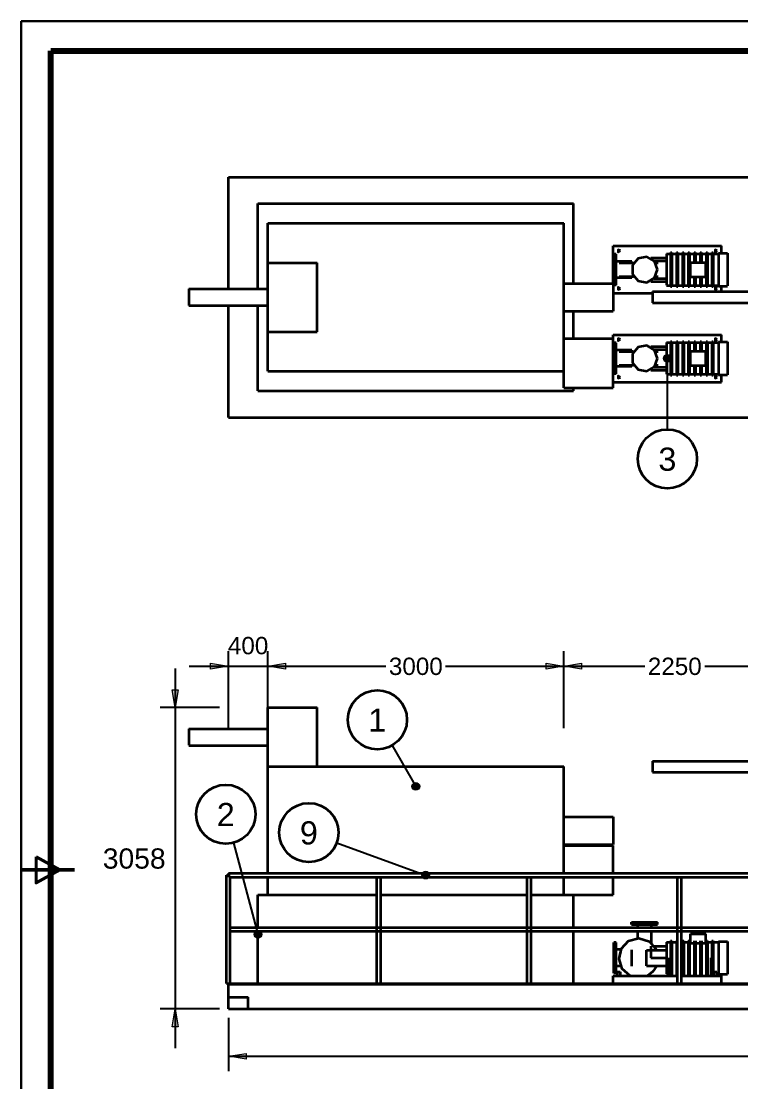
# Model space of a CAD drawing. Header units: millimetres. Extents: x 5 to 415, y 5 to 292.
# Drawn here: x 5 to 126.6, y 112.7 to 292 of the extents above; entities that cross this region are included whole.
import ezdxf
from ezdxf.enums import TextEntityAlignment as Align

# ---------------------------------------------------------------- set-up
doc = ezdxf.new("R2010")
doc.units = ezdxf.units.MM
for name, color, linetype in [('PFD-BINGKAI', 7, 'Continuous'), ('PFD-INSTRUMEN', 7, 'Continuous'), ('PFD-PERALATAN', 7, 'Continuous'), ('PFD-TEKS', 7, 'Continuous')]:
    doc.layers.add(name, color=color, linetype=linetype)
doc.styles.add('PFD', font='arial.ttf')

msp = doc.modelspace()

# ---------------------------------------------------------------- hatches: boundary and pattern name
at = {"layer": 'PFD-INSTRUMEN'}
h = msp.add_hatch(color=7, dxfattribs=at)
edge = h.paths.add_edge_path()
edge.add_arc((114.17, 235), 0.65, 0, 360)
for points in [[(40, 182.97), (37, 182.47), (37, 183.47)], [(46.67, 182.97), (49.67, 183.47), (49.67, 182.47)], [(46.67, 182.97), (49.67, 183.47), (49.67, 182.47)], [(96.67, 182.97), (93.67, 182.47), (93.67, 183.47)], [(96.67, 182.97), (99.67, 183.47), (99.67, 182.47)], [(31, 175.97), (30.5, 178.97), (31.5, 178.97)], [(31, 125), (31.5, 122), (30.5, 122)], [(40, 117), (43, 117.5), (43, 116.5)]]:
    msp.add_hatch(color=7, dxfattribs=at).paths.add_polyline_path(points)
h = msp.add_hatch(color=7, dxfattribs=at)
edge = h.paths.add_edge_path()
edge.add_arc((71.67, 162.63), 0.65, 0, 360)
h = msp.add_hatch(color=7, dxfattribs=at)
edge = h.paths.add_edge_path()
edge.add_arc((73.33, 147.63), 0.65, 0, 360)
h = msp.add_hatch(color=7, dxfattribs=at)
edge = h.paths.add_edge_path()
edge.add_arc((45, 137.63), 0.65, 0, 360)

# ---------------------------------------------------------------- linework, layer by layer
at = {"layer": 'PFD-BINGKAI', "linetype": 'Continuous', "lineweight": 30, "ltscale": 0.35}
msp.add_lwpolyline([(5, 292), (415, 292), (415, 5), (5, 5)], close=True, dxfattribs=at)
at = {"layer": 'PFD-BINGKAI', "linetype": 'Continuous', "lineweight": 80, "ltscale": 0.35}
msp.add_lwpolyline([(10, 287), (410, 287), (410, 10), (10, 10)], close=True, dxfattribs=at)
at = {"layer": 'PFD-BINGKAI', "linetype": 'Continuous', "lineweight": 40, "ltscale": 0.35}
msp.add_lwpolyline([(7.5, 150.7), (7.5, 146.3), (11.5, 148.5)], close=True, dxfattribs=at)
at = {"layer": 'PFD-BINGKAI', "linetype": 'Continuous', "lineweight": 50, "ltscale": 0.35}
msp.add_lwpolyline([(5, 148.5), (14, 148.5)], dxfattribs=at)
at = {"layer": 'PFD-INSTRUMEN', "linetype": 'Continuous', "lineweight": 25, "ltscale": 0.35}
for points in [[(114.17, 223), (114.17, 235)], [(40, 172.47), (40, 185.47)], [(46.67, 172.47), (46.67, 185.47)], [(46.67, 172.47), (46.67, 185.47)], [(96.67, 172.47), (96.67, 185.47)], [(96.67, 172.47), (96.67, 185.47)], [(33.4, 182.97), (53.27, 182.97)], [(46.67, 182.97), (66.63, 182.97)], [(76.7, 182.97), (96.67, 182.97)], [(96.67, 182.97), (110.36, 182.97)], [(120.48, 182.97), (134.17, 182.97)], [(31, 182.57), (31, 118.4)], [(38.5, 175.97), (28.5, 175.97)], [(67.67, 169.56), (71.67, 162.63)], [(40.86, 153.09), (45, 137.63)], [(58.3, 153.11), (73.33, 147.63)], [(38.5, 125), (28.5, 125)], [(40, 123.5), (40, 114.5)], [(40, 117), (135.37, 117)]]:
    msp.add_lwpolyline(points, dxfattribs=at)
at = {"layer": 'PFD-INSTRUMEN', "linetype": 'Continuous', "lineweight": 5, "ltscale": 0.35}
for points in [[(40, 182.97), (37, 182.47), (37, 183.47)], [(46.67, 182.97), (49.67, 183.47), (49.67, 182.47)], [(46.67, 182.97), (49.67, 183.47), (49.67, 182.47)], [(96.67, 182.97), (93.67, 182.47), (93.67, 183.47)], [(96.67, 182.97), (99.67, 183.47), (99.67, 182.47)], [(31, 175.97), (30.5, 178.97), (31.5, 178.97)], [(31, 125), (31.5, 122), (30.5, 122)], [(40, 117), (43, 117.5), (43, 116.5)]]:
    msp.add_lwpolyline(points, close=True, dxfattribs=at)
at = {"layer": 'PFD-INSTRUMEN', "lineweight": 5}
for centre in [(114.17, 235), (71.67, 162.63), (73.33, 147.63), (45, 137.63)]:
    msp.add_circle(centre, 0.65, dxfattribs=at)
at = {"layer": 'PFD-INSTRUMEN', "lineweight": 35}
for centre in [(114.17, 218), (65.17, 173.89), (39.56, 157.92), (53.6, 154.82)]:
    msp.add_circle(centre, 5, dxfattribs=at)
at = {"layer": 'PFD-PERALATAN', "linetype": 'Continuous', "lineweight": 35, "ltscale": 0.35}
for points in [[(40, 246.73), (40, 265.63)], [(40, 265.63), (243.2, 265.63)], [(45, 246.73), (45, 261.17)], [(45, 261.17), (98.33, 261.17)], [(98.33, 247.67), (98.33, 261.17)], [(46.67, 251.17), (46.67, 257.83)], [(46.67, 257.83), (96.67, 257.83)], [(96.67, 232.83), (96.67, 257.83)], [(105, 247.67), (105, 254)], [(105, 254), (123.33, 254)], [(106.23, 253.17), (105.88, 253.37), (105.88, 252.96), (106.23, 253.17)], [(114.7, 252.87), (114.7, 252.79), (114.7, 252.71), (114.7, 252.58), (114.7, 252.43), (114.7, 252.24), (114.7, 252.03), (114.7, 251.79), (114.7, 251.53), (114.7, 251.24), (114.7, 250.95), (114.7, 250.64), (114.7, 250.32), (114.7, 250)], [(114.7, 252.87), (114.93, 252.87)], [(114.93, 252.87), (114.93, 252.79), (114.93, 252.71), (114.93, 252.58), (114.93, 252.43), (114.93, 252.24), (114.93, 252.03), (114.93, 251.79), (114.93, 251.53), (114.93, 251.24), (114.93, 250.95), (114.93, 250.64), (114.93, 250.32), (114.93, 250)], [(115.7, 252.87), (115.7, 252.79), (115.7, 252.71), (115.7, 252.58), (115.7, 252.43), (115.7, 252.24), (115.7, 252.03), (115.7, 251.79), (115.7, 251.53), (115.7, 251.24), (115.7, 250.95), (115.7, 250.64), (115.7, 250.32), (115.7, 250)], [(115.7, 252.87), (115.93, 252.87)], [(115.93, 252.87), (115.93, 252.79), (115.93, 252.71), (115.93, 252.58), (115.93, 252.43), (115.93, 252.24), (115.93, 252.03), (115.93, 251.79), (115.93, 251.53), (115.93, 251.24), (115.93, 250.95), (115.93, 250.64), (115.93, 250.32), (115.93, 250)], [(116.7, 252.87), (116.7, 252.79), (116.7, 252.71), (116.7, 252.58), (116.7, 252.43), (116.7, 252.24), (116.7, 252.03), (116.7, 251.79), (116.7, 251.53), (116.7, 251.24), (116.7, 250.95), (116.7, 250.64), (116.7, 250.32), (116.7, 250)], [(116.7, 252.87), (116.93, 252.87)], [(116.93, 252.87), (116.93, 252.79), (116.93, 252.71), (116.93, 252.58), (116.93, 252.43), (116.93, 252.24), (116.93, 252.03), (116.93, 251.79), (116.93, 251.53), (116.93, 251.24), (116.93, 250.95), (116.93, 250.64), (116.93, 250.32), (116.93, 250)], [(117.7, 252.87), (117.7, 252.79), (117.7, 252.71), (117.7, 252.58), (117.7, 252.43), (117.7, 252.24), (117.7, 252.03), (117.7, 251.79), (117.7, 251.53), (117.7, 251.24), (117.7, 250.95), (117.7, 250.64), (117.7, 250.32), (117.7, 250)], [(117.7, 252.87), (117.93, 252.87)], [(117.93, 252.87), (117.93, 252.79), (117.93, 252.71), (117.93, 252.58), (117.93, 252.43), (117.93, 252.24), (117.93, 252.03), (117.93, 251.79), (117.93, 251.53), (117.93, 251.24), (117.93, 250.95), (117.93, 250.64), (117.93, 250.32), (117.93, 250)], [(118.7, 252.87), (118.7, 252.78), (118.7, 252.72), (118.7, 252.63), (118.7, 252.53), (118.7, 252.41), (118.7, 252.28), (118.7, 252.13), (118.7, 251.97), (118.7, 251.79), (118.7, 251.61), (118.7, 251.41), (118.7, 251.2)], [(118.7, 252.87), (118.93, 252.87)], [(118.93, 252.87), (118.93, 252.78), (118.93, 252.72), (118.93, 252.63), (118.93, 252.53), (118.93, 252.41), (118.93, 252.28), (118.93, 252.13), (118.93, 251.97), (118.93, 251.79), (118.93, 251.61), (118.93, 251.41), (118.93, 251.2)], [(119.7, 252.87), (119.7, 252.78), (119.7, 252.72), (119.7, 252.63), (119.7, 252.53), (119.7, 252.41), (119.7, 252.28), (119.7, 252.13), (119.7, 251.97), (119.7, 251.79), (119.7, 251.61), (119.7, 251.41), (119.7, 251.2)], [(119.7, 252.87), (119.93, 252.87)], [(119.93, 252.87), (119.93, 252.78), (119.93, 252.72), (119.93, 252.63), (119.93, 252.53), (119.93, 252.41), (119.93, 252.28), (119.93, 252.13), (119.93, 251.97), (119.93, 251.79), (119.93, 251.61), (119.93, 251.41), (119.93, 251.2)], [(120.7, 252.87), (120.7, 252.79), (120.7, 252.71), (120.7, 252.58), (120.7, 252.43), (120.7, 252.24), (120.7, 252.03), (120.7, 251.79), (120.7, 251.53), (120.7, 251.24), (120.7, 250.95), (120.7, 250.64), (120.7, 250.32), (120.7, 250)], [(120.7, 252.87), (120.93, 252.87)], [(120.93, 252.87), (120.93, 252.79), (120.93, 252.71), (120.93, 252.58), (120.93, 252.43), (120.93, 252.24), (120.93, 252.03), (120.93, 251.79), (120.93, 251.53), (120.93, 251.24), (120.93, 250.95), (120.93, 250.64), (120.93, 250.32), (120.93, 250)], [(121.7, 252.87), (121.7, 252.79), (121.7, 252.71), (121.7, 252.58), (121.7, 252.43), (121.7, 252.24), (121.7, 252.03), (121.7, 251.79), (121.7, 251.53), (121.7, 251.24), (121.7, 250.95), (121.7, 250.64), (121.7, 250.32), (121.7, 250)], [(121.7, 252.87), (121.93, 252.87)], [(121.93, 252.87), (121.93, 252.79), (121.93, 252.71), (121.93, 252.58), (121.93, 252.43), (121.93, 252.24), (121.93, 252.03), (121.93, 251.79), (121.93, 251.53), (121.93, 251.24), (121.93, 250.95), (121.93, 250.64), (121.93, 250.32), (121.93, 250)], [(122.57, 253.17), (122.22, 253.37), (122.22, 252.96), (122.57, 253.17)], [(123.33, 252.77), (123.33, 254)], [(46.67, 239.5), (46.67, 251.17)], [(46.67, 251.17), (55, 251.17)], [(55, 239.5), (55, 251.17)], [(105.1, 247.4), (105.1, 247.47), (105.1, 247.66), (105.1, 247.97), (105.1, 248.38), (105.1, 248.87), (105.1, 249.42), (105.1, 250), (105.1, 250.58), (105.1, 251.13), (105.1, 251.62), (105.1, 252.03), (105.1, 252.34), (105.1, 252.53), (105.1, 252.6)], [(105.5, 252.6), (105.1, 252.6)], [(105.5, 247.4), (105.5, 247.47), (105.5, 247.66), (105.5, 247.97), (105.5, 248.38), (105.5, 248.87), (105.5, 249.42), (105.5, 250), (105.5, 250.58), (105.5, 251.13), (105.5, 251.62), (105.5, 252.03), (105.5, 252.34), (105.5, 252.53), (105.5, 252.6)], [(108.17, 251.4), (105.5, 251.4)], [(106, 251.17), (106.06, 251.17), (106.13, 251.17), (106.23, 251.17), (106.36, 251.17), (106.51, 251.17), (106.69, 251.17), (106.89, 251.17), (107.11, 251.17), (107.35, 251.17), (107.61, 251.17), (107.89, 251.17), (108.17, 251.17), (108.47, 251.17)], [(108.17, 251.17), (108.17, 251.23), (108.17, 251.28), (108.17, 251.34), (108.17, 251.4)], [(112.53, 250), (112.02, 251.41), (110.72, 252.17), (109.23, 251.91), (108.27, 250.75), (108.27, 249.25), (109.23, 248.09), (110.72, 247.83), (112.02, 248.59), (112.53, 250)], [(111.37, 252), (111.37, 251.94)], [(111.37, 252), (114.03, 252)], [(111.94, 251.5), (114.03, 251.5)], [(112.2, 251.17), (112.26, 251.17), (112.32, 251.17), (112.37, 251.17), (112.42, 251.17), (112.51, 251.17), (112.58, 251.17), (112.64, 251.17)], [(114.03, 252.67), (114.03, 252.6), (114.03, 252.52), (114.03, 252.4), (114.03, 252.26), (114.03, 252.08), (114.03, 251.89), (114.03, 251.66), (114.03, 251.42), (114.03, 251.16), (114.03, 250.88), (114.03, 250.59), (114.03, 250.3), (114.03, 250)], [(114.03, 252.67), (114.7, 252.67)], [(114.93, 252.67), (115.7, 252.67)], [(115.93, 252.67), (116.7, 252.67)], [(116.93, 252.67), (117.7, 252.67)], [(117.93, 252.67), (118.7, 252.67)], [(118.05, 248.8), (118.05, 251.2)], [(118.05, 251.2), (120.69, 251.2)], [(118.93, 252.67), (119.7, 252.67)], [(119.93, 252.67), (120.7, 252.67)], [(120.69, 248.8), (120.69, 251.2)], [(120.93, 252.67), (121.7, 252.67)], [(121.93, 252.67), (122.83, 252.67)], [(122.83, 252.77), (122.83, 252.7), (122.83, 252.62), (122.83, 252.5), (122.83, 252.35), (122.83, 252.17), (122.83, 251.96), (122.83, 251.73), (122.83, 251.48), (122.83, 251.2), (122.83, 250.92), (122.83, 250.62), (122.83, 250.31), (122.83, 250)], [(122.83, 252.77), (124.33, 252.77)], [(124.33, 252.77), (124.33, 252.7), (124.33, 252.62), (124.33, 252.5), (124.33, 252.35), (124.33, 252.17), (124.33, 251.96), (124.33, 251.73), (124.33, 251.48), (124.33, 251.2), (124.33, 250.92), (124.33, 250.62), (124.33, 250.31), (124.33, 250)], [(114.03, 250), (114.03, 249.7), (114.03, 249.41), (114.03, 249.12), (114.03, 248.84), (114.03, 248.58), (114.03, 248.34), (114.03, 248.11), (114.03, 247.92), (114.03, 247.74), (114.03, 247.6), (114.03, 247.48), (114.03, 247.4), (114.03, 247.35)], [(114.7, 250), (114.7, 249.68), (114.7, 249.36), (114.7, 249.05), (114.7, 248.76), (114.7, 248.47), (114.7, 248.21), (114.7, 247.97), (114.7, 247.76), (114.7, 247.57), (114.7, 247.42), (114.7, 247.29), (114.7, 247.21), (114.7, 247.15)], [(114.93, 250), (114.93, 249.68), (114.93, 249.36), (114.93, 249.05), (114.93, 248.76), (114.93, 248.47), (114.93, 248.21), (114.93, 247.97), (114.93, 247.76), (114.93, 247.57), (114.93, 247.42), (114.93, 247.29), (114.93, 247.21), (114.93, 247.15)], [(115.7, 250), (115.7, 249.68), (115.7, 249.36), (115.7, 249.05), (115.7, 248.76), (115.7, 248.47), (115.7, 248.21), (115.7, 247.97), (115.7, 247.76), (115.7, 247.57), (115.7, 247.42), (115.7, 247.29), (115.7, 247.21), (115.7, 247.15)], [(115.93, 250), (115.93, 249.68), (115.93, 249.36), (115.93, 249.05), (115.93, 248.76), (115.93, 248.47), (115.93, 248.21), (115.93, 247.97), (115.93, 247.76), (115.93, 247.57), (115.93, 247.42), (115.93, 247.29), (115.93, 247.21), (115.93, 247.15)], [(116.7, 250), (116.7, 249.68), (116.7, 249.36), (116.7, 249.05), (116.7, 248.76), (116.7, 248.47), (116.7, 248.21), (116.7, 247.97), (116.7, 247.76), (116.7, 247.57), (116.7, 247.42), (116.7, 247.29), (116.7, 247.21), (116.7, 247.15)], [(116.93, 250), (116.93, 249.68), (116.93, 249.36), (116.93, 249.05), (116.93, 248.76), (116.93, 248.47), (116.93, 248.21), (116.93, 247.97), (116.93, 247.76), (116.93, 247.57), (116.93, 247.42), (116.93, 247.29), (116.93, 247.21), (116.93, 247.15)], [(117.7, 250), (117.7, 249.68), (117.7, 249.36), (117.7, 249.05), (117.7, 248.76), (117.7, 248.47), (117.7, 248.21), (117.7, 247.97), (117.7, 247.76), (117.7, 247.57), (117.7, 247.42), (117.7, 247.29), (117.7, 247.21), (117.7, 247.15)], [(117.93, 250), (117.93, 249.68), (117.93, 249.36), (117.93, 249.05), (117.93, 248.76), (117.93, 248.47), (117.93, 248.21), (117.93, 247.97), (117.93, 247.76), (117.93, 247.57), (117.93, 247.42), (117.93, 247.29), (117.93, 247.21), (117.93, 247.15)], [(120.7, 250), (120.7, 249.68), (120.7, 249.36), (120.7, 249.05), (120.7, 248.76), (120.7, 248.47), (120.7, 248.21), (120.7, 247.97), (120.7, 247.76), (120.7, 247.57), (120.7, 247.42), (120.7, 247.29), (120.7, 247.21), (120.7, 247.15)], [(120.93, 250), (120.93, 249.68), (120.93, 249.36), (120.93, 249.05), (120.93, 248.76), (120.93, 248.47), (120.93, 248.21), (120.93, 247.97), (120.93, 247.76), (120.93, 247.57), (120.93, 247.42), (120.93, 247.29), (120.93, 247.21), (120.93, 247.15)], [(121.7, 250), (121.7, 249.68), (121.7, 249.36), (121.7, 249.05), (121.7, 248.76), (121.7, 248.47), (121.7, 248.21), (121.7, 247.97), (121.7, 247.76), (121.7, 247.57), (121.7, 247.42), (121.7, 247.29), (121.7, 247.21), (121.7, 247.15)], [(121.93, 250), (121.93, 249.68), (121.93, 249.36), (121.93, 249.05), (121.93, 248.76), (121.93, 248.47), (121.93, 248.21), (121.93, 247.97), (121.93, 247.76), (121.93, 247.57), (121.93, 247.42), (121.93, 247.29), (121.93, 247.21), (121.93, 247.15)], [(122.83, 250), (122.83, 249.69), (122.83, 249.38), (122.83, 249.08), (122.83, 248.8), (122.83, 248.52), (122.83, 248.27), (122.83, 248.04), (122.83, 247.83), (122.83, 247.65), (122.83, 247.5), (122.83, 247.38), (122.83, 247.3), (122.83, 247.24)], [(124.33, 250), (124.33, 249.69), (124.33, 249.38), (124.33, 249.08), (124.33, 248.8), (124.33, 248.52), (124.33, 248.27), (124.33, 248.04), (124.33, 247.83), (124.33, 247.65), (124.33, 247.5), (124.33, 247.38), (124.33, 247.3), (124.33, 247.24)], [(96.67, 247.67), (105, 247.67)], [(105, 247.67), (105, 247.61), (105, 247.54), (105, 247.44), (105, 247.31), (105, 247.16), (105, 246.98), (105, 246.79), (105, 246.57), (105, 246.35), (105, 246.1), (105, 245.85), (105, 245.59), (105, 245.33)], [(108.17, 248.6), (105.5, 248.6)], [(106, 248.83), (106.06, 248.83), (106.13, 248.83), (106.23, 248.83), (106.36, 248.83), (106.51, 248.83), (106.69, 248.83), (106.89, 248.83), (107.11, 248.83), (107.35, 248.83), (107.61, 248.83), (107.89, 248.83), (108.17, 248.83), (108.47, 248.83)], [(108.17, 248.6), (108.17, 248.66), (108.17, 248.72), (108.17, 248.77), (108.17, 248.83)], [(111.37, 248.06), (111.37, 248.01)], [(111.37, 248), (114.03, 248)], [(111.94, 248.5), (114.03, 248.5)], [(112.2, 248.83), (112.26, 248.83), (112.32, 248.83), (112.37, 248.83), (112.42, 248.83), (112.51, 248.83), (112.58, 248.83), (112.64, 248.83)], [(118.05, 248.8), (120.69, 248.8)], [(118.7, 248.8), (118.7, 248.59), (118.7, 248.39), (118.7, 248.21), (118.7, 248.03), (118.7, 247.87), (118.7, 247.72), (118.7, 247.59), (118.7, 247.47), (118.7, 247.37), (118.7, 247.28), (118.7, 247.22), (118.7, 247.14)], [(118.93, 248.8), (118.93, 248.59), (118.93, 248.39), (118.93, 248.21), (118.93, 248.03), (118.93, 247.87), (118.93, 247.72), (118.93, 247.59), (118.93, 247.47), (118.93, 247.37), (118.93, 247.28), (118.93, 247.22), (118.93, 247.14)], [(119.7, 248.8), (119.7, 248.59), (119.7, 248.39), (119.7, 248.21), (119.7, 248.03), (119.7, 247.87), (119.7, 247.72), (119.7, 247.59), (119.7, 247.47), (119.7, 247.37), (119.7, 247.28), (119.7, 247.22), (119.7, 247.14)], [(119.93, 248.8), (119.93, 248.59), (119.93, 248.39), (119.93, 248.21), (119.93, 248.03), (119.93, 247.87), (119.93, 247.72), (119.93, 247.59), (119.93, 247.47), (119.93, 247.37), (119.93, 247.28), (119.93, 247.22), (119.93, 247.14)], [(33.33, 246.73), (33.33, 246.65), (33.33, 246.59), (33.33, 246.52), (33.33, 246.43), (33.33, 246.32), (33.33, 246.21), (33.33, 246.08), (33.33, 245.94), (33.33, 245.8), (33.33, 245.64), (33.33, 245.49), (33.33, 245.33)], [(33.33, 246.73), (46.67, 246.73)], [(105, 246), (111.67, 246)], [(105.5, 247.4), (105.1, 247.4)], [(106.23, 246.83), (105.88, 247.04), (105.88, 246.63), (106.23, 246.83)], [(111.67, 246.28), (111.67, 246.23), (111.67, 246.14), (111.67, 246.08), (111.67, 246.01), (111.67, 245.93), (111.67, 245.84), (111.67, 245.75), (111.67, 245.65), (111.67, 245.54), (111.67, 245.44), (111.67, 245.33)], [(111.67, 246.28), (137.5, 246.28)], [(114.03, 247.33), (114.7, 247.33)], [(114.7, 247.13), (114.93, 247.13)], [(114.93, 247.33), (115.7, 247.33)], [(115.7, 247.13), (115.93, 247.13)], [(115.93, 247.33), (116.7, 247.33)], [(116.7, 247.13), (116.93, 247.13)], [(116.93, 247.33), (117.7, 247.33)], [(117.7, 247.13), (117.93, 247.13)], [(117.93, 247.33), (118.7, 247.33)], [(118.7, 247.13), (118.93, 247.13)], [(118.93, 247.33), (119.7, 247.33)], [(119.7, 247.13), (119.93, 247.13)], [(119.93, 247.33), (120.7, 247.33)], [(120.7, 247.13), (120.93, 247.13)], [(120.93, 247.33), (121.7, 247.33)], [(121.7, 247.13), (121.93, 247.13)], [(121.93, 247.33), (122.83, 247.33)], [(122.57, 246.83), (122.22, 247.04), (122.22, 246.63), (122.57, 246.83)], [(122.83, 247.23), (124.33, 247.23)], [(123.33, 246.28), (123.33, 247.23)], [(33.33, 245.33), (33.33, 245.18), (33.33, 245.02), (33.33, 244.87), (33.33, 244.73), (33.33, 244.59), (33.33, 244.46), (33.33, 244.34), (33.33, 244.24), (33.33, 244.15), (33.33, 244.07), (33.33, 244.01), (33.33, 243.94)], [(33.33, 243.93), (46.67, 243.93)], [(40, 225), (40, 243.93)], [(45, 229.5), (45, 243.93)], [(105, 245.33), (105, 245.07), (105, 244.81), (105, 244.56), (105, 244.32), (105, 244.09), (105, 243.88), (105, 243.68), (105, 243.51), (105, 243.36), (105, 243.23), (105, 243.13), (105, 243.06), (105, 243)], [(111.67, 245.33), (111.67, 245.23), (111.67, 245.12), (111.67, 245.02), (111.67, 244.92), (111.67, 244.83), (111.67, 244.74), (111.67, 244.66), (111.67, 244.59), (111.67, 244.53), (111.67, 244.48), (111.67, 244.41)], [(111.67, 244.38), (137.5, 244.38)], [(96.67, 243), (105, 243)], [(98.33, 238.33), (98.33, 243)], [(46.67, 232.83), (46.67, 239.5)], [(46.67, 239.5), (55, 239.5)], [(105, 238.33), (105, 239)], [(105, 239), (123.33, 239)], [(123.33, 237.77), (123.33, 239)], [(96.67, 238.33), (105, 238.33)], [(105, 230), (105, 238.33)], [(105.1, 232.4), (105.1, 232.47), (105.1, 232.66), (105.1, 232.97), (105.1, 233.38), (105.1, 233.87), (105.1, 234.42), (105.1, 235), (105.1, 235.58), (105.1, 236.13), (105.1, 236.62), (105.1, 237.03), (105.1, 237.34), (105.1, 237.53), (105.1, 237.6)], [(105.5, 237.6), (105.1, 237.6)], [(105.5, 232.4), (105.5, 232.47), (105.5, 232.66), (105.5, 232.97), (105.5, 233.38), (105.5, 233.87), (105.5, 234.42), (105.5, 235), (105.5, 235.58), (105.5, 236.13), (105.5, 236.62), (105.5, 237.03), (105.5, 237.34), (105.5, 237.53), (105.5, 237.6)], [(106.23, 238.17), (105.88, 238.37), (105.88, 237.96), (106.23, 238.17)], [(112.53, 235), (112.02, 236.41), (110.72, 237.17), (109.23, 236.91), (108.27, 235.75), (108.27, 234.25), (109.23, 233.09), (110.72, 232.83), (112.02, 233.59), (112.53, 235)], [(111.37, 237), (111.37, 236.94)], [(111.37, 237), (114.03, 237)], [(114.03, 237.67), (114.03, 237.6), (114.03, 237.52), (114.03, 237.4), (114.03, 237.26), (114.03, 237.08), (114.03, 236.89), (114.03, 236.66), (114.03, 236.42), (114.03, 236.16), (114.03, 235.88), (114.03, 235.59), (114.03, 235.3), (114.03, 235)], [(114.03, 237.67), (114.7, 237.67)], [(114.7, 237.87), (114.7, 237.79), (114.7, 237.71), (114.7, 237.58), (114.7, 237.43), (114.7, 237.24), (114.7, 237.03), (114.7, 236.79), (114.7, 236.53), (114.7, 236.24), (114.7, 235.95), (114.7, 235.64), (114.7, 235.32), (114.7, 235)], [(114.7, 237.87), (114.93, 237.87)], [(114.93, 237.87), (114.93, 237.79), (114.93, 237.71), (114.93, 237.58), (114.93, 237.43), (114.93, 237.24), (114.93, 237.03), (114.93, 236.79), (114.93, 236.53), (114.93, 236.24), (114.93, 235.95), (114.93, 235.64), (114.93, 235.32), (114.93, 235)], [(114.93, 237.67), (115.7, 237.67)], [(115.7, 237.87), (115.7, 237.79), (115.7, 237.71), (115.7, 237.58), (115.7, 237.43), (115.7, 237.24), (115.7, 237.03), (115.7, 236.79), (115.7, 236.53), (115.7, 236.24), (115.7, 235.95), (115.7, 235.64), (115.7, 235.32), (115.7, 235)], [(115.7, 237.87), (115.93, 237.87)], [(115.93, 237.87), (115.93, 237.79), (115.93, 237.71), (115.93, 237.58), (115.93, 237.43), (115.93, 237.24), (115.93, 237.03), (115.93, 236.79), (115.93, 236.53), (115.93, 236.24), (115.93, 235.95), (115.93, 235.64), (115.93, 235.32), (115.93, 235)], [(115.93, 237.67), (116.7, 237.67)], [(116.7, 237.87), (116.7, 237.79), (116.7, 237.71), (116.7, 237.58), (116.7, 237.43), (116.7, 237.24), (116.7, 237.03), (116.7, 236.79), (116.7, 236.53), (116.7, 236.24), (116.7, 235.95), (116.7, 235.64), (116.7, 235.32), (116.7, 235)], [(116.7, 237.87), (116.93, 237.87)], [(116.93, 237.87), (116.93, 237.79), (116.93, 237.71), (116.93, 237.58), (116.93, 237.43), (116.93, 237.24), (116.93, 237.03), (116.93, 236.79), (116.93, 236.53), (116.93, 236.24), (116.93, 235.95), (116.93, 235.64), (116.93, 235.32), (116.93, 235)], [(116.93, 237.67), (117.7, 237.67)], [(117.7, 237.87), (117.7, 237.79), (117.7, 237.71), (117.7, 237.58), (117.7, 237.43), (117.7, 237.24), (117.7, 237.03), (117.7, 236.79), (117.7, 236.53), (117.7, 236.24), (117.7, 235.95), (117.7, 235.64), (117.7, 235.32), (117.7, 235)], [(117.7, 237.87), (117.93, 237.87)], [(117.93, 237.87), (117.93, 237.79), (117.93, 237.71), (117.93, 237.58), (117.93, 237.43), (117.93, 237.24), (117.93, 237.03), (117.93, 236.79), (117.93, 236.53), (117.93, 236.24), (117.93, 235.95), (117.93, 235.64), (117.93, 235.32), (117.93, 235)], [(117.93, 237.67), (118.7, 237.67)], [(118.7, 237.87), (118.7, 237.78), (118.7, 237.72), (118.7, 237.63), (118.7, 237.53), (118.7, 237.41), (118.7, 237.28), (118.7, 237.13), (118.7, 236.97), (118.7, 236.79), (118.7, 236.61), (118.7, 236.41), (118.7, 236.2)], [(118.7, 237.87), (118.93, 237.87)], [(118.93, 237.87), (118.93, 237.78), (118.93, 237.72), (118.93, 237.63), (118.93, 237.53), (118.93, 237.41), (118.93, 237.28), (118.93, 237.13), (118.93, 236.97), (118.93, 236.79), (118.93, 236.61), (118.93, 236.41), (118.93, 236.2)], [(118.93, 237.67), (119.7, 237.67)], [(119.7, 237.87), (119.7, 237.78), (119.7, 237.72), (119.7, 237.63), (119.7, 237.53), (119.7, 237.41), (119.7, 237.28), (119.7, 237.13), (119.7, 236.97), (119.7, 236.79), (119.7, 236.61), (119.7, 236.41), (119.7, 236.2)], [(119.7, 237.87), (119.93, 237.87)], [(119.93, 237.87), (119.93, 237.78), (119.93, 237.72), (119.93, 237.63), (119.93, 237.53), (119.93, 237.41), (119.93, 237.28), (119.93, 237.13), (119.93, 236.97), (119.93, 236.79), (119.93, 236.61), (119.93, 236.41), (119.93, 236.2)], [(119.93, 237.67), (120.7, 237.67)], [(120.7, 237.87), (120.7, 237.79), (120.7, 237.71), (120.7, 237.58), (120.7, 237.43), (120.7, 237.24), (120.7, 237.03), (120.7, 236.79), (120.7, 236.53), (120.7, 236.24), (120.7, 235.95), (120.7, 235.64), (120.7, 235.32), (120.7, 235)], [(120.7, 237.87), (120.93, 237.87)], [(120.93, 237.87), (120.93, 237.79), (120.93, 237.71), (120.93, 237.58), (120.93, 237.43), (120.93, 237.24), (120.93, 237.03), (120.93, 236.79), (120.93, 236.53), (120.93, 236.24), (120.93, 235.95), (120.93, 235.64), (120.93, 235.32), (120.93, 235)], [(120.93, 237.67), (121.7, 237.67)], [(121.7, 237.87), (121.7, 237.79), (121.7, 237.71), (121.7, 237.58), (121.7, 237.43), (121.7, 237.24), (121.7, 237.03), (121.7, 236.79), (121.7, 236.53), (121.7, 236.24), (121.7, 235.95), (121.7, 235.64), (121.7, 235.32), (121.7, 235)], [(121.7, 237.87), (121.93, 237.87)], [(121.93, 237.87), (121.93, 237.79), (121.93, 237.71), (121.93, 237.58), (121.93, 237.43), (121.93, 237.24), (121.93, 237.03), (121.93, 236.79), (121.93, 236.53), (121.93, 236.24), (121.93, 235.95), (121.93, 235.64), (121.93, 235.32), (121.93, 235)], [(121.93, 237.67), (122.83, 237.67)], [(122.57, 238.17), (122.22, 238.37), (122.22, 237.96), (122.57, 238.17)], [(122.83, 237.77), (122.83, 237.7), (122.83, 237.62), (122.83, 237.5), (122.83, 237.35), (122.83, 237.17), (122.83, 236.96), (122.83, 236.73), (122.83, 236.48), (122.83, 236.2), (122.83, 235.92), (122.83, 235.62), (122.83, 235.31), (122.83, 235)], [(122.83, 237.77), (124.33, 237.77)], [(124.33, 237.77), (124.33, 237.7), (124.33, 237.62), (124.33, 237.5), (124.33, 237.35), (124.33, 237.17), (124.33, 236.96), (124.33, 236.73), (124.33, 236.48), (124.33, 236.2), (124.33, 235.92), (124.33, 235.62), (124.33, 235.31), (124.33, 235)], [(108.17, 236.4), (105.5, 236.4)], [(106, 236.17), (106.06, 236.17), (106.13, 236.17), (106.23, 236.17), (106.36, 236.17), (106.51, 236.17), (106.69, 236.17), (106.89, 236.17), (107.11, 236.17), (107.35, 236.17), (107.61, 236.17), (107.89, 236.17), (108.17, 236.17), (108.47, 236.17)], [(108.17, 236.17), (108.17, 236.23), (108.17, 236.28), (108.17, 236.34), (108.17, 236.4)], [(111.94, 236.5), (114.03, 236.5)], [(112.2, 236.17), (112.26, 236.17), (112.32, 236.17), (112.37, 236.17), (112.42, 236.17), (112.51, 236.17), (112.58, 236.17), (112.64, 236.17)], [(114.03, 235), (114.03, 234.7), (114.03, 234.41), (114.03, 234.12), (114.03, 233.84), (114.03, 233.58), (114.03, 233.34), (114.03, 233.11), (114.03, 232.92), (114.03, 232.74), (114.03, 232.6), (114.03, 232.48), (114.03, 232.4), (114.03, 232.35)], [(114.7, 235), (114.7, 234.68), (114.7, 234.36), (114.7, 234.05), (114.7, 233.76), (114.7, 233.47), (114.7, 233.21), (114.7, 232.97), (114.7, 232.76), (114.7, 232.57), (114.7, 232.42), (114.7, 232.29), (114.7, 232.21), (114.7, 232.15)], [(114.93, 235), (114.93, 234.68), (114.93, 234.36), (114.93, 234.05), (114.93, 233.76), (114.93, 233.47), (114.93, 233.21), (114.93, 232.97), (114.93, 232.76), (114.93, 232.57), (114.93, 232.42), (114.93, 232.29), (114.93, 232.21), (114.93, 232.15)], [(115.7, 235), (115.7, 234.68), (115.7, 234.36), (115.7, 234.05), (115.7, 233.76), (115.7, 233.47), (115.7, 233.21), (115.7, 232.97), (115.7, 232.76), (115.7, 232.57), (115.7, 232.42), (115.7, 232.29), (115.7, 232.21), (115.7, 232.15)], [(115.93, 235), (115.93, 234.68), (115.93, 234.36), (115.93, 234.05), (115.93, 233.76), (115.93, 233.47), (115.93, 233.21), (115.93, 232.97), (115.93, 232.76), (115.93, 232.57), (115.93, 232.42), (115.93, 232.29), (115.93, 232.21), (115.93, 232.15)], [(116.7, 235), (116.7, 234.68), (116.7, 234.36), (116.7, 234.05), (116.7, 233.76), (116.7, 233.47), (116.7, 233.21), (116.7, 232.97), (116.7, 232.76), (116.7, 232.57), (116.7, 232.42), (116.7, 232.29), (116.7, 232.21), (116.7, 232.15)], [(116.93, 235), (116.93, 234.68), (116.93, 234.36), (116.93, 234.05), (116.93, 233.76), (116.93, 233.47), (116.93, 233.21), (116.93, 232.97), (116.93, 232.76), (116.93, 232.57), (116.93, 232.42), (116.93, 232.29), (116.93, 232.21), (116.93, 232.15)], [(117.7, 235), (117.7, 234.68), (117.7, 234.36), (117.7, 234.05), (117.7, 233.76), (117.7, 233.47), (117.7, 233.21), (117.7, 232.97), (117.7, 232.76), (117.7, 232.57), (117.7, 232.42), (117.7, 232.29), (117.7, 232.21), (117.7, 232.15)], [(117.93, 235), (117.93, 234.68), (117.93, 234.36), (117.93, 234.05), (117.93, 233.76), (117.93, 233.47), (117.93, 233.21), (117.93, 232.97), (117.93, 232.76), (117.93, 232.57), (117.93, 232.42), (117.93, 232.29), (117.93, 232.21), (117.93, 232.15)], [(118.05, 233.8), (118.05, 236.2)], [(118.05, 236.2), (120.69, 236.2)], [(120.69, 233.8), (120.69, 236.2)], [(120.7, 235), (120.7, 234.68), (120.7, 234.36), (120.7, 234.05), (120.7, 233.76), (120.7, 233.47), (120.7, 233.21), (120.7, 232.97), (120.7, 232.76), (120.7, 232.57), (120.7, 232.42), (120.7, 232.29), (120.7, 232.21), (120.7, 232.15)], [(120.93, 235), (120.93, 234.68), (120.93, 234.36), (120.93, 234.05), (120.93, 233.76), (120.93, 233.47), (120.93, 233.21), (120.93, 232.97), (120.93, 232.76), (120.93, 232.57), (120.93, 232.42), (120.93, 232.29), (120.93, 232.21), (120.93, 232.15)], [(121.7, 235), (121.7, 234.68), (121.7, 234.36), (121.7, 234.05), (121.7, 233.76), (121.7, 233.47), (121.7, 233.21), (121.7, 232.97), (121.7, 232.76), (121.7, 232.57), (121.7, 232.42), (121.7, 232.29), (121.7, 232.21), (121.7, 232.15)], [(121.93, 235), (121.93, 234.68), (121.93, 234.36), (121.93, 234.05), (121.93, 233.76), (121.93, 233.47), (121.93, 233.21), (121.93, 232.97), (121.93, 232.76), (121.93, 232.57), (121.93, 232.42), (121.93, 232.29), (121.93, 232.21), (121.93, 232.15)], [(122.83, 235), (122.83, 234.69), (122.83, 234.38), (122.83, 234.08), (122.83, 233.8), (122.83, 233.52), (122.83, 233.27), (122.83, 233.04), (122.83, 232.83), (122.83, 232.65), (122.83, 232.5), (122.83, 232.38), (122.83, 232.3), (122.83, 232.24)], [(124.33, 235), (124.33, 234.69), (124.33, 234.38), (124.33, 234.08), (124.33, 233.8), (124.33, 233.52), (124.33, 233.27), (124.33, 233.04), (124.33, 232.83), (124.33, 232.65), (124.33, 232.5), (124.33, 232.38), (124.33, 232.3), (124.33, 232.24)], [(108.17, 233.6), (105.5, 233.6)], [(106, 233.83), (106.06, 233.83), (106.13, 233.83), (106.23, 233.83), (106.36, 233.83), (106.51, 233.83), (106.69, 233.83), (106.89, 233.83), (107.11, 233.83), (107.35, 233.83), (107.61, 233.83), (107.89, 233.83), (108.17, 233.83), (108.47, 233.83)], [(108.17, 233.6), (108.17, 233.66), (108.17, 233.72), (108.17, 233.77), (108.17, 233.83)], [(111.94, 233.5), (114.03, 233.5)], [(112.2, 233.83), (112.26, 233.83), (112.32, 233.83), (112.37, 233.83), (112.42, 233.83), (112.51, 233.83), (112.58, 233.83), (112.64, 233.83)], [(118.05, 233.8), (120.69, 233.8)], [(118.7, 233.8), (118.7, 233.59), (118.7, 233.39), (118.7, 233.21), (118.7, 233.03), (118.7, 232.87), (118.7, 232.72), (118.7, 232.59), (118.7, 232.47), (118.7, 232.37), (118.7, 232.28), (118.7, 232.22), (118.7, 232.14)], [(118.93, 233.8), (118.93, 233.59), (118.93, 233.39), (118.93, 233.21), (118.93, 233.03), (118.93, 232.87), (118.93, 232.72), (118.93, 232.59), (118.93, 232.47), (118.93, 232.37), (118.93, 232.28), (118.93, 232.22), (118.93, 232.14)], [(119.7, 233.8), (119.7, 233.59), (119.7, 233.39), (119.7, 233.21), (119.7, 233.03), (119.7, 232.87), (119.7, 232.72), (119.7, 232.59), (119.7, 232.47), (119.7, 232.37), (119.7, 232.28), (119.7, 232.22), (119.7, 232.14)], [(119.93, 233.8), (119.93, 233.59), (119.93, 233.39), (119.93, 233.21), (119.93, 233.03), (119.93, 232.87), (119.93, 232.72), (119.93, 232.59), (119.93, 232.47), (119.93, 232.37), (119.93, 232.28), (119.93, 232.22), (119.93, 232.14)], [(46.67, 232.83), (96.67, 232.83)], [(96.67, 230), (96.67, 232.83)], [(105.5, 232.4), (105.1, 232.4)], [(106.23, 231.83), (105.88, 232.04), (105.88, 231.63), (106.23, 231.83)], [(111.37, 233.06), (111.37, 233.01)], [(111.37, 233), (114.03, 233)], [(114.03, 232.33), (114.7, 232.33)], [(114.7, 232.13), (114.93, 232.13)], [(114.93, 232.33), (115.7, 232.33)], [(115.7, 232.13), (115.93, 232.13)], [(115.93, 232.33), (116.7, 232.33)], [(116.7, 232.13), (116.93, 232.13)], [(116.93, 232.33), (117.7, 232.33)], [(117.7, 232.13), (117.93, 232.13)], [(117.93, 232.33), (118.7, 232.33)], [(118.7, 232.13), (118.93, 232.13)], [(118.93, 232.33), (119.7, 232.33)], [(119.7, 232.13), (119.93, 232.13)], [(119.93, 232.33), (120.7, 232.33)], [(120.7, 232.13), (120.93, 232.13)], [(120.93, 232.33), (121.7, 232.33)], [(121.7, 232.13), (121.93, 232.13)], [(121.93, 232.33), (122.83, 232.33)], [(122.57, 231.83), (122.22, 232.04), (122.22, 231.63), (122.57, 231.83)], [(122.83, 232.23), (124.33, 232.23)], [(123.33, 231), (123.33, 232.23)], [(96.67, 230), (105, 230)], [(98.33, 229.5), (98.33, 230)], [(105, 231), (123.33, 231)], [(45, 229.5), (98.33, 229.5)], [(40, 225), (243.2, 225)], [(46.67, 165.97), (46.67, 175.97)], [(46.67, 175.97), (55, 175.97)], [(55, 165.97), (55, 175.97)], [(33.33, 172.37), (46.67, 172.37)], [(33.33, 172.37), (33.33, 172.23), (33.33, 172.06), (33.33, 171.84), (33.33, 171.57), (33.33, 171.28), (33.33, 170.97), (33.33, 170.66), (33.33, 170.36), (33.33, 170.09), (33.33, 169.87), (33.33, 169.71), (33.33, 169.6)], [(33.33, 169.57), (46.67, 169.57)], [(111.67, 166.92), (137.5, 166.92)], [(111.67, 166.92), (111.67, 166.82), (111.67, 166.71), (111.67, 166.56), (111.67, 166.38), (111.67, 166.18), (111.67, 165.97), (111.67, 165.76), (111.67, 165.55), (111.67, 165.37), (111.67, 165.22), (111.67, 165.11), (111.67, 165.04)], [(46.67, 147.97), (46.67, 165.97)], [(46.67, 165.97), (96.67, 165.97)], [(96.67, 152.63), (96.67, 165.97)], [(111.67, 165.02), (137.5, 165.02)], [(96.67, 157.47), (105, 157.47)], [(105, 157.47), (105, 157.41), (105, 157.24), (105, 156.96), (105, 156.59), (105, 156.15), (105, 155.65), (105, 155.13), (105, 154.61), (105, 154.12), (105, 153.68), (105, 153.31), (105, 153.03), (105, 152.86), (105, 152.8)], [(96.67, 152.8), (105, 152.8)], [(96.67, 147.97), (96.67, 152.63)], [(96.67, 152.63), (105, 152.63)], [(105, 147.97), (105, 152.63)], [(39.67, 147.63), (39.74, 147.63), (39.79, 147.63), (39.86, 147.63), (39.93, 147.63), (40, 147.63), (40.07, 147.63), (40.14, 147.63), (40.21, 147.63), (40.26, 147.63), (40.32, 147.63)], [(39.67, 129.3), (39.67, 147.63)], [(40, 147.97), (243.2, 147.97)], [(40, 147.97), (40, 147.89), (40, 147.84), (40, 147.78), (40, 147.71), (40, 147.63), (40, 147.56), (40, 147.49), (40, 147.43), (40, 147.37), (40, 147.31)], [(40.33, 129.3), (40.33, 147.3)], [(40.33, 147.3), (243.2, 147.3)], [(46.67, 144.3), (46.67, 147.3)], [(65.07, 129.3), (65.07, 147.3)], [(65.73, 129.3), (65.73, 147.3)], [(90.47, 129.3), (90.47, 147.3)], [(91.13, 129.3), (91.13, 147.3)], [(96.67, 144.3), (96.67, 147.3)], [(105, 144.3), (105, 147.3)], [(115.87, 129.3), (115.87, 147.3)], [(116.53, 129.3), (116.53, 147.3)], [(45, 138.8), (45, 144.3)], [(45, 144.3), (65.07, 144.3)], [(65.73, 144.3), (90.47, 144.3)], [(91.13, 144.3), (98.33, 144.3)], [(98.33, 138.8), (98.33, 144.3)], [(98.33, 144.3), (105, 144.3)], [(40.33, 138.8), (243.2, 138.8)], [(40.33, 138.13), (243.2, 138.13)], [(45, 129.3), (45, 138.13)], [(98.33, 129.3), (98.33, 138.13)], [(108.13, 139.7), (108.19, 139.7), (108.35, 139.7), (108.61, 139.7), (108.96, 139.7), (109.38, 139.7), (109.84, 139.7), (110.33, 139.7), (110.82, 139.7), (111.29, 139.7), (111.71, 139.7), (112.05, 139.7), (112.32, 139.7), (112.48, 139.7), (112.53, 139.7)], [(108.13, 139.3), (108.13, 139.7)], [(108.13, 139.3), (108.19, 139.3), (108.35, 139.3), (108.61, 139.3), (108.96, 139.3), (109.38, 139.3), (109.84, 139.3), (110.33, 139.3), (110.82, 139.3), (111.29, 139.3), (111.71, 139.3), (112.05, 139.3), (112.32, 139.3), (112.48, 139.3), (112.53, 139.3)], [(109.17, 138.8), (109.17, 139.3)], [(109.17, 136.96), (109.17, 138.13)], [(111.5, 138.8), (111.5, 139.3)], [(111.5, 136.17), (111.5, 138.13)], [(112.53, 139.3), (112.53, 139.7)], [(107.88, 130.63), (106.55, 131.8), (106, 133.49), (106.4, 135.22), (107.62, 136.5), (109.33, 136.97)], [(109.33, 136.97), (111.16, 136.42), (112.39, 134.97)], [(114.03, 136.3), (114.7, 136.3)], [(114.03, 136.3), (114.03, 136.23), (114.03, 136.04), (114.03, 135.72), (114.03, 135.3), (114.03, 134.79), (114.03, 134.23), (114.03, 133.63), (114.03, 133.04), (114.03, 132.48), (114.03, 131.97), (114.03, 131.55), (114.03, 131.23), (114.03, 131.03), (114.03, 130.97)], [(114.7, 136.5), (114.93, 136.5)], [(114.7, 136.5), (114.7, 136.43), (114.7, 136.22), (114.7, 135.87), (114.7, 135.42), (114.7, 134.88), (114.7, 134.27), (114.7, 133.63), (114.7, 133), (114.7, 132.39), (114.7, 131.85), (114.7, 131.39), (114.7, 131.05), (114.7, 130.84), (114.7, 130.77)], [(114.93, 136.5), (114.93, 136.43), (114.93, 136.22), (114.93, 135.87), (114.93, 135.42), (114.93, 134.88), (114.93, 134.27), (114.93, 133.63), (114.93, 133), (114.93, 132.39), (114.93, 131.85), (114.93, 131.39), (114.93, 131.05), (114.93, 130.84), (114.93, 130.77)], [(114.93, 136.3), (115.7, 136.3)], [(115.7, 136.5), (115.87, 136.5)], [(115.7, 136.5), (115.7, 136.43), (115.7, 136.22), (115.7, 135.87), (115.7, 135.42), (115.7, 134.88), (115.7, 134.27), (115.7, 133.63), (115.7, 133), (115.7, 132.39), (115.7, 131.85), (115.7, 131.39), (115.7, 131.05), (115.7, 130.84), (115.7, 130.77)], [(116.53, 136.3), (116.7, 136.3)], [(116.7, 136.5), (116.93, 136.5)], [(116.7, 136.5), (116.7, 136.43), (116.7, 136.22), (116.7, 135.87), (116.7, 135.42), (116.7, 134.88), (116.7, 134.27), (116.7, 133.63), (116.7, 133), (116.7, 132.39), (116.7, 131.85), (116.7, 131.39), (116.7, 131.05), (116.7, 130.84), (116.7, 130.77)], [(116.93, 136.5), (116.93, 136.43), (116.93, 136.22), (116.93, 135.87), (116.93, 135.42), (116.93, 134.88), (116.93, 134.27), (116.93, 133.63), (116.93, 133), (116.93, 132.39), (116.93, 131.85), (116.93, 131.39), (116.93, 131.05), (116.93, 130.84), (116.93, 130.77)], [(116.93, 136.3), (117.7, 136.3)], [(117.7, 136.5), (117.93, 136.5)], [(117.7, 136.5), (117.7, 136.43), (117.7, 136.22), (117.7, 135.87), (117.7, 135.42), (117.7, 134.88), (117.7, 134.27), (117.7, 133.63), (117.7, 133), (117.7, 132.39), (117.7, 131.85), (117.7, 131.39), (117.7, 131.05), (117.7, 130.84), (117.7, 130.77)], [(117.93, 136.5), (117.93, 136.43), (117.93, 136.22), (117.93, 135.87), (117.93, 135.42), (117.93, 134.88), (117.93, 134.27), (117.93, 133.63), (117.93, 133), (117.93, 132.39), (117.93, 131.85), (117.93, 131.39), (117.93, 131.05), (117.93, 130.84), (117.93, 130.77)], [(117.93, 136.3), (118.05, 136.3)], [(118.05, 136.13), (118.05, 137.73)], [(118.05, 137.73), (120.69, 137.73)], [(118.7, 136.5), (118.7, 136.43), (118.7, 136.22), (118.7, 135.87), (118.7, 135.42), (118.7, 134.88), (118.7, 134.27), (118.7, 133.63), (118.7, 133), (118.7, 132.39), (118.7, 131.85), (118.7, 131.39), (118.7, 131.05), (118.7, 130.84), (118.7, 130.77)], [(118.93, 136.5), (118.93, 136.43), (118.93, 136.22), (118.93, 135.87), (118.93, 135.42), (118.93, 134.88), (118.93, 134.27), (118.93, 133.63), (118.93, 133), (118.93, 132.39), (118.93, 131.85), (118.93, 131.39), (118.93, 131.05), (118.93, 130.84), (118.93, 130.77)], [(119.7, 136.5), (119.7, 136.43), (119.7, 136.22), (119.7, 135.87), (119.7, 135.42), (119.7, 134.88), (119.7, 134.27), (119.7, 133.63), (119.7, 133), (119.7, 132.39), (119.7, 131.85), (119.7, 131.39), (119.7, 131.05), (119.7, 130.84), (119.7, 130.77)], [(119.93, 136.5), (119.93, 136.43), (119.93, 136.22), (119.93, 135.87), (119.93, 135.42), (119.93, 134.88), (119.93, 134.27), (119.93, 133.63), (119.93, 133), (119.93, 132.39), (119.93, 131.85), (119.93, 131.39), (119.93, 131.05), (119.93, 130.84), (119.93, 130.77)], [(120.69, 136.13), (120.69, 137.73)], [(120.7, 136.5), (120.93, 136.5)], [(120.7, 136.5), (120.7, 136.43), (120.7, 136.22), (120.7, 135.87), (120.7, 135.42), (120.7, 134.88), (120.7, 134.27), (120.7, 133.63), (120.7, 133), (120.7, 132.39), (120.7, 131.85), (120.7, 131.39), (120.7, 131.05), (120.7, 130.84), (120.7, 130.77)], [(120.93, 136.5), (120.93, 136.43), (120.93, 136.22), (120.93, 135.87), (120.93, 135.42), (120.93, 134.88), (120.93, 134.27), (120.93, 133.63), (120.93, 133), (120.93, 132.39), (120.93, 131.85), (120.93, 131.39), (120.93, 131.05), (120.93, 130.84), (120.93, 130.77)], [(120.93, 136.3), (121.7, 136.3)], [(121.7, 136.5), (121.93, 136.5)], [(121.7, 136.5), (121.7, 136.43), (121.7, 136.22), (121.7, 135.87), (121.7, 135.42), (121.7, 134.88), (121.7, 134.27), (121.7, 133.63), (121.7, 133), (121.7, 132.39), (121.7, 131.85), (121.7, 131.39), (121.7, 131.05), (121.7, 130.84), (121.7, 130.77)], [(121.93, 136.5), (121.93, 136.43), (121.93, 136.22), (121.93, 135.87), (121.93, 135.42), (121.93, 134.88), (121.93, 134.27), (121.93, 133.63), (121.93, 133), (121.93, 132.39), (121.93, 131.85), (121.93, 131.39), (121.93, 131.05), (121.93, 130.84), (121.93, 130.77)], [(121.93, 136.3), (122.83, 136.3)], [(122.83, 136.41), (124.33, 136.41)], [(122.83, 136.41), (122.83, 136.34), (122.83, 136.13), (122.83, 135.8), (122.83, 135.36), (122.83, 134.84), (122.83, 134.25), (122.83, 133.63), (122.83, 133.02), (122.83, 132.43), (122.83, 131.9), (122.83, 131.47), (122.83, 131.13), (122.83, 130.93), (122.83, 130.86)], [(124.33, 136.41), (124.33, 136.34), (124.33, 136.13), (124.33, 135.8), (124.33, 135.36), (124.33, 134.84), (124.33, 134.25), (124.33, 133.63), (124.33, 133.02), (124.33, 132.43), (124.33, 131.9), (124.33, 131.47), (124.33, 131.13), (124.33, 130.93), (124.33, 130.86)], [(105.1, 131.03), (105.1, 131.1), (105.1, 131.29), (105.1, 131.6), (105.1, 132.01), (105.1, 132.51), (105.1, 133.05), (105.1, 133.63), (105.1, 134.21), (105.1, 134.76), (105.1, 135.25), (105.1, 135.67), (105.1, 135.98), (105.1, 136.17), (105.1, 136.23)], [(105.5, 136.23), (105.1, 136.23)], [(105.5, 131.03), (105.5, 131.1), (105.5, 131.29), (105.5, 131.6), (105.5, 132.01), (105.5, 132.51), (105.5, 133.05), (105.5, 133.63), (105.5, 134.21), (105.5, 134.76), (105.5, 135.25), (105.5, 135.67), (105.5, 135.98), (105.5, 136.17), (105.5, 136.23)], [(106.31, 135.03), (105.5, 135.03)], [(108.17, 132.23), (108.17, 132.37), (108.17, 132.54), (108.17, 132.76), (108.17, 133.03), (108.17, 133.32), (108.17, 133.63), (108.17, 133.94), (108.17, 134.24), (108.17, 134.51), (108.17, 134.73), (108.17, 134.89), (108.17, 135)], [(110.67, 132.3), (110.67, 134.97)], [(110.67, 134.97), (114.03, 134.97)], [(111.37, 135.63), (111.37, 135.58), (111.37, 135.52), (111.37, 135.44), (111.37, 135.33), (111.37, 135.2), (111.37, 135.05), (111.37, 134.88), (111.37, 134.7), (111.37, 134.5), (111.37, 134.29), (111.37, 134.08), (111.37, 133.86), (111.37, 133.63)], [(112, 135.63), (114.03, 135.63)], [(118.05, 136.13), (118.7, 136.13)], [(118.93, 136.13), (119.7, 136.13)], [(119.93, 136.13), (120.69, 136.13)], [(111.37, 133.63), (114.03, 133.63)], [(114.53, 130.63), (114.53, 133.63)], [(121.57, 130.63), (121.57, 133.63)], [(105.5, 131.03), (105.1, 131.03)], [(106.31, 132.23), (105.5, 132.23)], [(105.77, 131.3), (105.82, 131.3), (105.9, 131.3), (106, 131.3), (106.05, 131.3), (106.15, 131.3), (106.21, 131.3)], [(105.77, 130.63), (105.77, 131.3)], [(106.23, 130.63), (106.23, 131.3)], [(110.67, 132.3), (114.03, 132.3)], [(112.39, 132.3), (111.74, 131.32), (110.79, 130.63)], [(114.03, 130.97), (114.53, 130.97)], [(121.57, 130.97), (121.7, 130.97)], [(121.93, 130.97), (122.1, 130.97)], [(122.1, 131.3), (122.15, 131.3), (122.23, 131.3), (122.33, 131.3), (122.39, 131.3), (122.48, 131.3), (122.54, 131.3)], [(122.1, 130.63), (122.1, 131.3)], [(122.57, 130.63), (122.57, 131.3)], [(122.57, 130.97), (122.83, 130.97)], [(39.67, 129.3), (39.72, 129.3), (39.79, 129.3), (39.86, 129.3), (39.93, 129.3), (40, 129.3)], [(40, 129.17), (40, 129.3)], [(40, 129.3), (243.2, 129.3)], [(40, 125), (40, 129.17)], [(40, 129.17), (243.2, 129.17)], [(40, 129.17), (243.2, 129.17)], [(105, 129.3), (105, 130.63)], [(105, 130.63), (115.87, 130.63)], [(116.53, 130.63), (123.33, 130.63)], [(121.7, 130.77), (121.93, 130.77)], [(122.83, 130.86), (124.33, 130.86)], [(123.33, 129.3), (123.33, 130.63)], [(40, 125), (40, 127)], [(40, 127), (43.33, 127)], [(43.33, 125), (43.33, 127)], [(40, 125), (243.2, 125)], [(40, 125), (43.33, 125)]]:
    msp.add_lwpolyline(points, dxfattribs=at)

# ---------------------------------------------------------------- texts
at = {"layer": 'PFD-TEKS', "style": 'PFD'}
for s, height, p in [('3', 3.91, (114.17, 216)), ('400', 2.93, (43.33, 184.97)), ('3000', 2.93, (71.67, 181.47)), ('2250', 2.93, (115.42, 181.47)), ('1', 3.91, (65.17, 171.89)), ('2', 3.91, (39.56, 155.92)), ('9', 3.91, (53.6, 152.82))]:
    msp.add_text(s, height=height, dxfattribs=at).set_placement(p, align=Align.CENTER)
msp.add_text('3058', height=3.418, dxfattribs=at).set_placement((29.4, 148.73), align=Align.RIGHT)

doc.saveas('drawing.dxf')
